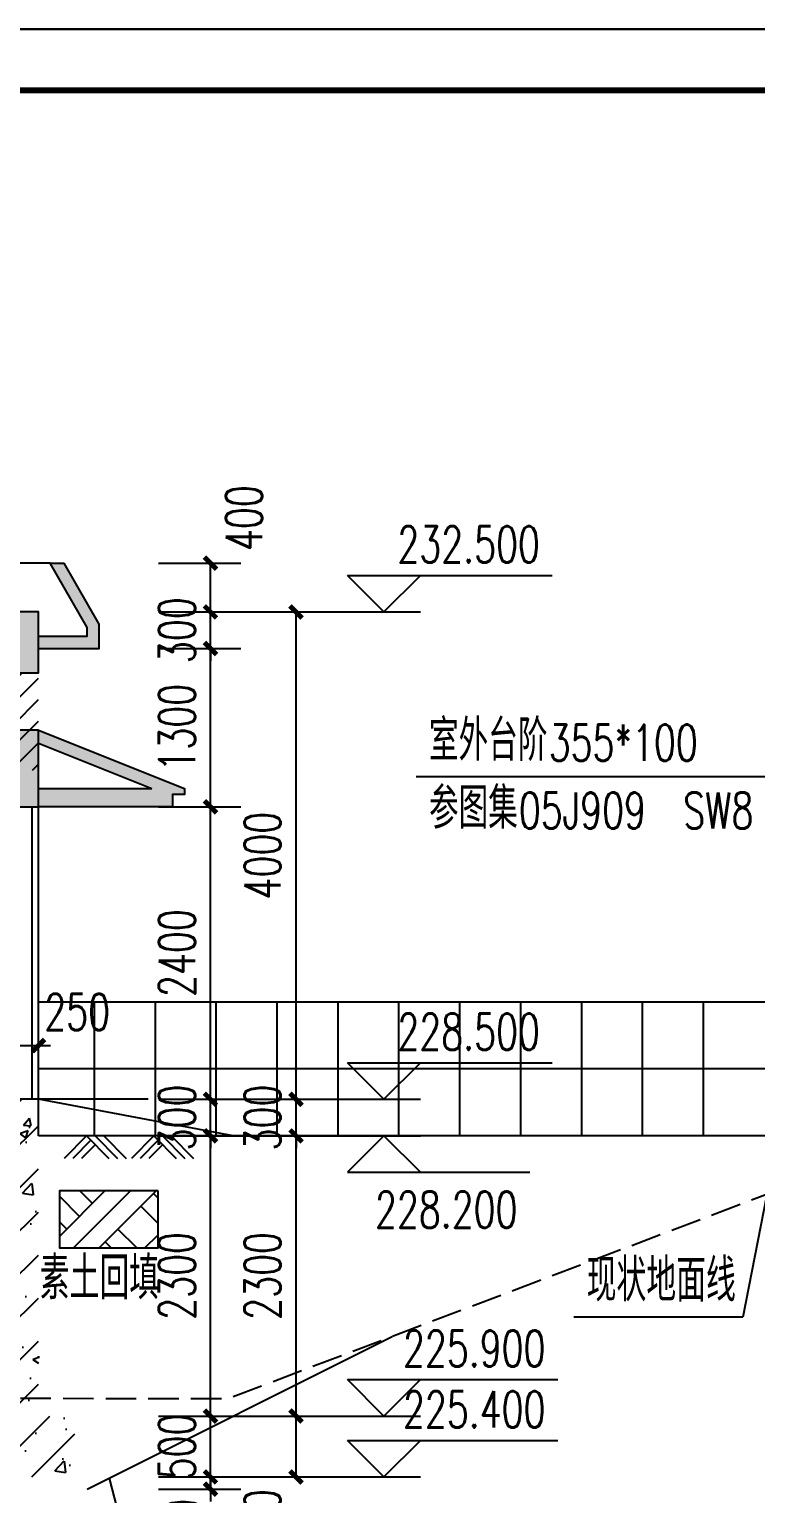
# Model space of a CAD drawing. Header units: millimetres. Extents: x -725 to 2274960, y -506 to 2980382.
# Drawn here: x 2062347 to 2068311, y 2604195 to 2616214 of the extents above; entities that cross this region are included whole.
import ezdxf

# ---------------------------------------------------------------- set-up
doc = ezdxf.new("R2010")
doc.units = ezdxf.units.MM
doc.header["$LTSCALE"] = 1000
doc.linetypes.add('DASH', pattern=[0.35, 0.25, -0.1])
doc.linetypes.add('DOTE', pattern=[2.42, 2, -0.2, 0.02, -0.2])
for name, color, linetype in [('1', 1, 'Continuous'), ('DIM_ELEV', 3, 'Continuous'), ('DIM_LEAD', 3, 'Continuous'), ('DMX', 7, 'Continuous'), ('DOTE', 1, 'DOTE'), ('PUB_DIM', 3, 'Continuous'), ('PUB_TITLE', 4, 'Continuous'), ('TEXT_BG', 3, 'Continuous'), ('YHG_文字', 7, 'Continuous'), ('YHJ_剖面_梁板', 4, 'Continuous'), ('YHJ_平面_砖墙', 4, 'Continuous'), ('YHJ_看线', 144, 'Continuous'), ('YHJ_立面_墙线中', 2, 'Continuous'), ('YHJ_门窗细线', 160, 'Continuous'), ('轮廓线', 2, 'Continuous')]:
    doc.layers.add(name, color=color, linetype=linetype)
doc.styles.add('_TCH_DIM', font='SIMPLEX', dxfattribs={"bigfont": 'GBCBIG'})
doc.styles.add('_TCH_DIM_T3', font='SIMPLEX', dxfattribs={"width": 0.705882, "bigfont": 'GBCBIG'})
doc.styles.add('TSSD_Rein', font='tssdeng.shx', dxfattribs={"width": 0.7, "bigfont": 'hztxt.shx'})
doc.dimstyles.new('_TCH_ARCH&&100', dxfattribs={"dimtxt": 297.5, "dimasz": 100, "dimexe": 250, "dimexo": 300, "dimgap": 126.25, "dimtad": 1, "dimdec": 0, "dimzin": 0, "dimdsep": 46, "dimtxsty": '_TCH_DIM_T3', "dimblk": 'ARCHTICK', "dimcen": 0.09, "dimclrt": 7, "dimazin": 2, "dimtfac": 1, "dimtdec": 0, "dimtix": 1, "dimtmove": 2, "dimatfit": 3, "dimfxl": 75, "dimtolj": 1, "dimtzin": 0, "dimarcsym": 0})

# ---------------------------------------------------------------- blocks, each defined once
blk = doc.blocks.new('HAYJZ A3')
blk.add_lwpolyline([(4975, -403417), (46975, -403417), (46975, -433117), (4975, -433117), (4975, -403417)])
at = {"const_width": 50}
blk.add_lwpolyline([(7475, -403917), (46475, -403917), (46475, -432617), (7475, -432617), (7475, -403917)], dxfattribs=at)
at = {"layer": 'PUB_TITLE'}
blk.add_lwpolyline([(4975, -433117), (46975, -433117), (46975, -403417), (4975, -403417)], close=True, dxfattribs=at)
blk = doc.blocks.new('_ArchTick')
at = {"color": 0, "linetype": 'ByBlock', "const_width": 0.4}
blk.add_lwpolyline([(-0.5, -0.5), (0.5, 0.5)], dxfattribs=at)
blk = doc.blocks.new('*D76')
at = {"layer": 'Defpoints', "color": 0, "transparency": 16777216}
for p in [(2063107, 2604332), (2063835, 2604332), (2063107, 2604232)]:
    blk.add_point(p, dxfattribs=at)
at = {"layer": 'PUB_DIM', "color": 0, "lineweight": -2, "transparency": 16777216}
for p, q in [((2063407, 2604332), (2064085, 2604332)), ((2063835, 2604332), (2063835, 2604432)), ((2063835, 2604232), (2063835, 2604332)), ((2063407, 2604232), (2064085, 2604232)), ((2063835, 2604232), (2063835, 2604132))]:
    blk.add_line(p, q, dxfattribs=at)
at = {"layer": 'PUB_DIM', "color": 0, "lineweight": -2, "transparency": 16777216, "xscale": 100, "yscale": 100, "zscale": 100}
for p, rotation in [((2063835, 2604332), 270), ((2063835, 2604232), 90)]:
    blk.add_blockref('_ArchTick', p, dxfattribs=dict(at, rotation=rotation))
at = {"layer": 'PUB_DIM', "color": 7, "transparency": 16777216, "insert": (2063609, 2603882), "char_height": 297.5, "attachment_point": 5, "rotation": 90, "style": '_TCH_DIM_T3'}
blk.add_mtext('\\A1;100', dxfattribs=at)
blk = doc.blocks.new('*D77')
at = {"layer": 'Defpoints', "color": 0, "transparency": 16777216}
for p in [(2063107, 2604832), (2063835, 2604832), (2063107, 2604332)]:
    blk.add_point(p, dxfattribs=at)
at = {"layer": 'PUB_DIM', "color": 0, "lineweight": -2, "transparency": 16777216}
for p, q in [((2063835, 2604832), (2063835, 2604932)), ((2063407, 2604832), (2064085, 2604832)), ((2063835, 2604332), (2063835, 2604832)), ((2063407, 2604332), (2064085, 2604332)), ((2063835, 2604332), (2063835, 2604232))]:
    blk.add_line(p, q, dxfattribs=at)
at = {"layer": 'PUB_DIM', "color": 0, "lineweight": -2, "transparency": 16777216, "xscale": 100, "yscale": 100, "zscale": 100}
for p, rotation in [((2063835, 2604832), 270), ((2063835, 2604332), 90)]:
    blk.add_blockref('_ArchTick', p, dxfattribs=dict(at, rotation=rotation))
at = {"layer": 'PUB_DIM', "color": 7, "transparency": 16777216, "insert": (2063560, 2604582), "char_height": 297.5, "attachment_point": 5, "rotation": 90, "style": '_TCH_DIM_T3'}
blk.add_mtext('\\A1;500', dxfattribs=at)
blk = doc.blocks.new('*D78')
at = {"layer": 'Defpoints', "color": 0, "transparency": 16777216}
for p in [(2063107, 2607132), (2063835, 2607132), (2063107, 2604832)]:
    blk.add_point(p, dxfattribs=at)
at = {"layer": 'PUB_DIM', "color": 0, "lineweight": -2, "transparency": 16777216}
for p, q in [((2063407, 2607132), (2064085, 2607132)), ((2063835, 2604832), (2063835, 2607132)), ((2063407, 2604832), (2064085, 2604832))]:
    blk.add_line(p, q, dxfattribs=at)
at = {"layer": 'PUB_DIM', "color": 0, "lineweight": -2, "transparency": 16777216, "xscale": 100, "yscale": 100, "zscale": 100}
for p, rotation in [((2063835, 2607132), 90), ((2063835, 2604832), 270)]:
    blk.add_blockref('_ArchTick', p, dxfattribs=dict(at, rotation=rotation))
at = {"layer": 'PUB_DIM', "color": 7, "transparency": 16777216, "insert": (2063560, 2605982), "char_height": 297.5, "attachment_point": 5, "rotation": 90, "style": '_TCH_DIM_T3'}
blk.add_mtext('\\A1;2300', dxfattribs=at)
blk = doc.blocks.new('*D79')
at = {"layer": 'Defpoints', "color": 0, "transparency": 16777216}
for p in [(2063107, 2607432), (2063835, 2607432), (2063107, 2607132)]:
    blk.add_point(p, dxfattribs=at)
at = {"layer": 'PUB_DIM', "color": 0, "lineweight": -2, "transparency": 16777216}
for p, q in [((2063835, 2607432), (2063835, 2607532)), ((2063407, 2607432), (2064085, 2607432)), ((2063835, 2607132), (2063835, 2607432)), ((2063407, 2607132), (2064085, 2607132)), ((2063835, 2607132), (2063835, 2607032))]:
    blk.add_line(p, q, dxfattribs=at)
at = {"layer": 'PUB_DIM', "color": 0, "lineweight": -2, "transparency": 16777216, "xscale": 100, "yscale": 100, "zscale": 100}
for p, rotation in [((2063835, 2607432), 270), ((2063835, 2607132), 90)]:
    blk.add_blockref('_ArchTick', p, dxfattribs=dict(at, rotation=rotation))
at = {"layer": 'PUB_DIM', "color": 7, "transparency": 16777216, "insert": (2063560, 2607282), "char_height": 297.5, "attachment_point": 5, "rotation": 90, "style": '_TCH_DIM_T3'}
blk.add_mtext('\\A1;300', dxfattribs=at)
blk = doc.blocks.new('*D80')
at = {"layer": 'Defpoints', "color": 0, "transparency": 16777216}
for p in [(2063107, 2609832), (2063835, 2609832), (2063107, 2607432)]:
    blk.add_point(p, dxfattribs=at)
at = {"layer": 'PUB_DIM', "color": 0, "lineweight": -2, "transparency": 16777216}
for p, q in [((2063407, 2609832), (2064085, 2609832)), ((2063835, 2607432), (2063835, 2609832)), ((2063407, 2607432), (2064085, 2607432))]:
    blk.add_line(p, q, dxfattribs=at)
at = {"layer": 'PUB_DIM', "color": 0, "lineweight": -2, "transparency": 16777216, "xscale": 100, "yscale": 100, "zscale": 100}
for p, rotation in [((2063835, 2609832), 90), ((2063835, 2607432), 270)]:
    blk.add_blockref('_ArchTick', p, dxfattribs=dict(at, rotation=rotation))
at = {"layer": 'PUB_DIM', "color": 7, "transparency": 16777216, "insert": (2063560, 2608632), "char_height": 297.5, "attachment_point": 5, "rotation": 90, "style": '_TCH_DIM_T3'}
blk.add_mtext('\\A1;2400', dxfattribs=at)
blk = doc.blocks.new('*D81')
at = {"layer": 'Defpoints', "color": 0, "transparency": 16777216}
for p in [(2063107, 2611132), (2063835, 2611132), (2063107, 2609832)]:
    blk.add_point(p, dxfattribs=at)
at = {"layer": 'PUB_DIM', "color": 0, "lineweight": -2, "transparency": 16777216}
for p, q in [((2063407, 2611132), (2064085, 2611132)), ((2063835, 2609832), (2063835, 2611132)), ((2063407, 2609832), (2064085, 2609832))]:
    blk.add_line(p, q, dxfattribs=at)
at = {"layer": 'PUB_DIM', "color": 0, "lineweight": -2, "transparency": 16777216, "xscale": 100, "yscale": 100, "zscale": 100}
for p, rotation in [((2063835, 2611132), 90), ((2063835, 2609832), 270)]:
    blk.add_blockref('_ArchTick', p, dxfattribs=dict(at, rotation=rotation))
at = {"layer": 'PUB_DIM', "color": 7, "transparency": 16777216, "insert": (2063560, 2610482), "char_height": 297.5, "attachment_point": 5, "rotation": 90, "style": '_TCH_DIM_T3'}
blk.add_mtext('\\A1;1300', dxfattribs=at)
blk = doc.blocks.new('*D82')
at = {"layer": 'Defpoints', "color": 0, "transparency": 16777216}
for p in [(2063107, 2611432), (2063835, 2611432), (2063107, 2611132)]:
    blk.add_point(p, dxfattribs=at)
at = {"layer": 'PUB_DIM', "color": 0, "lineweight": -2, "transparency": 16777216}
for p, q in [((2063407, 2611432), (2064085, 2611432)), ((2063835, 2611432), (2063835, 2611532)), ((2063835, 2611132), (2063835, 2611432)), ((2063407, 2611132), (2064085, 2611132)), ((2063835, 2611132), (2063835, 2611032))]:
    blk.add_line(p, q, dxfattribs=at)
at = {"layer": 'PUB_DIM', "color": 0, "lineweight": -2, "transparency": 16777216, "xscale": 100, "yscale": 100, "zscale": 100}
for p, rotation in [((2063835, 2611432), 270), ((2063835, 2611132), 90)]:
    blk.add_blockref('_ArchTick', p, dxfattribs=dict(at, rotation=rotation))
at = {"layer": 'PUB_DIM', "color": 7, "transparency": 16777216, "insert": (2063560, 2611282), "char_height": 297.5, "attachment_point": 5, "rotation": 90, "style": '_TCH_DIM_T3'}
blk.add_mtext('\\A1;300', dxfattribs=at)
blk = doc.blocks.new('*D83')
at = {"layer": 'Defpoints', "color": 0, "transparency": 16777216}
for p in [(2063107, 2611832), (2063835, 2611832), (2063107, 2611432)]:
    blk.add_point(p, dxfattribs=at)
at = {"layer": 'PUB_DIM', "color": 0, "lineweight": -2, "transparency": 16777216}
for p, q in [((2063407, 2611832), (2064085, 2611832)), ((2063835, 2611432), (2063835, 2611832)), ((2063407, 2611432), (2064085, 2611432))]:
    blk.add_line(p, q, dxfattribs=at)
at = {"layer": 'PUB_DIM', "color": 0, "lineweight": -2, "transparency": 16777216, "xscale": 100, "yscale": 100, "zscale": 100}
for p, rotation in [((2063835, 2611832), 90), ((2063835, 2611432), 270)]:
    blk.add_blockref('_ArchTick', p, dxfattribs=dict(at, rotation=rotation))
at = {"layer": 'PUB_DIM', "color": 7, "transparency": 16777216, "insert": (2064110, 2612202), "char_height": 297.5, "attachment_point": 5, "rotation": 90, "style": '_TCH_DIM_T3'}
blk.add_mtext('\\A1;400', dxfattribs=at)
blk = doc.blocks.new('*D84')
at = {"layer": 'Defpoints', "color": 0, "transparency": 16777216}
for p in [(2063407, 2604832), (2064537, 2604832), (2063407, 2604332)]:
    blk.add_point(p, dxfattribs=at)
at = {"layer": 'PUB_DIM', "color": 0, "lineweight": -2, "transparency": 16777216}
for p, q in [((2063707, 2604832), (2064787, 2604832)), ((2064537, 2604332), (2064537, 2604832)), ((2063707, 2604332), (2064787, 2604332))]:
    blk.add_line(p, q, dxfattribs=at)
at = {"layer": 'PUB_DIM', "color": 0, "lineweight": -2, "transparency": 16777216, "xscale": 100, "yscale": 100, "zscale": 100}
for p, rotation in [((2064537, 2604832), 90), ((2064537, 2604332), 270)]:
    blk.add_blockref('_ArchTick', p, dxfattribs=dict(at, rotation=rotation))
at = {"layer": 'PUB_DIM', "color": 7, "transparency": 16777216, "insert": (2064262, 2603962), "char_height": 297.5, "attachment_point": 5, "rotation": 90, "style": '_TCH_DIM_T3'}
blk.add_mtext('\\A1;500', dxfattribs=at)
blk = doc.blocks.new('*D85')
at = {"layer": 'Defpoints', "color": 0, "transparency": 16777216}
for p in [(2063407, 2607132), (2064537, 2607132), (2063407, 2604832)]:
    blk.add_point(p, dxfattribs=at)
at = {"layer": 'PUB_DIM', "color": 0, "lineweight": -2, "transparency": 16777216}
for p, q in [((2063707, 2607132), (2064787, 2607132)), ((2064537, 2604832), (2064537, 2607132)), ((2063707, 2604832), (2064787, 2604832))]:
    blk.add_line(p, q, dxfattribs=at)
at = {"layer": 'PUB_DIM', "color": 0, "lineweight": -2, "transparency": 16777216, "xscale": 100, "yscale": 100, "zscale": 100}
for p, rotation in [((2064537, 2607132), 90), ((2064537, 2604832), 270)]:
    blk.add_blockref('_ArchTick', p, dxfattribs=dict(at, rotation=rotation))
at = {"layer": 'PUB_DIM', "color": 7, "transparency": 16777216, "insert": (2064262, 2605982), "char_height": 297.5, "attachment_point": 5, "rotation": 90, "style": '_TCH_DIM_T3'}
blk.add_mtext('\\A1;2300', dxfattribs=at)
blk = doc.blocks.new('*D86')
at = {"layer": 'Defpoints', "color": 0, "transparency": 16777216}
for p in [(2063407, 2607432), (2064537, 2607432), (2063407, 2607132)]:
    blk.add_point(p, dxfattribs=at)
at = {"layer": 'PUB_DIM', "color": 0, "lineweight": -2, "transparency": 16777216}
for p, q in [((2064537, 2607432), (2064537, 2607532)), ((2063707, 2607432), (2064787, 2607432)), ((2064537, 2607132), (2064537, 2607432)), ((2063707, 2607132), (2064787, 2607132)), ((2064537, 2607132), (2064537, 2607032))]:
    blk.add_line(p, q, dxfattribs=at)
at = {"layer": 'PUB_DIM', "color": 0, "lineweight": -2, "transparency": 16777216, "xscale": 100, "yscale": 100, "zscale": 100}
for p, rotation in [((2064537, 2607432), 270), ((2064537, 2607132), 90)]:
    blk.add_blockref('_ArchTick', p, dxfattribs=dict(at, rotation=rotation))
at = {"layer": 'PUB_DIM', "color": 7, "transparency": 16777216, "insert": (2064262, 2607282), "char_height": 297.5, "attachment_point": 5, "rotation": 90, "style": '_TCH_DIM_T3'}
blk.add_mtext('\\A1;300', dxfattribs=at)
blk = doc.blocks.new('*D87')
at = {"layer": 'Defpoints', "color": 0, "transparency": 16777216}
for p in [(2063407, 2611432), (2064537, 2611432), (2063407, 2607432)]:
    blk.add_point(p, dxfattribs=at)
at = {"layer": 'PUB_DIM', "color": 0, "lineweight": -2, "transparency": 16777216}
for p, q in [((2063707, 2611432), (2064787, 2611432)), ((2064537, 2607432), (2064537, 2611432)), ((2063707, 2607432), (2064787, 2607432))]:
    blk.add_line(p, q, dxfattribs=at)
at = {"layer": 'PUB_DIM', "color": 0, "lineweight": -2, "transparency": 16777216, "xscale": 100, "yscale": 100, "zscale": 100}
for p, rotation in [((2064537, 2611432), 90), ((2064537, 2607432), 270)]:
    blk.add_blockref('_ArchTick', p, dxfattribs=dict(at, rotation=rotation))
at = {"layer": 'PUB_DIM', "color": 7, "transparency": 16777216, "insert": (2064262, 2609432), "char_height": 297.5, "attachment_point": 5, "rotation": 90, "style": '_TCH_DIM_T3'}
blk.add_mtext('\\A1;4000', dxfattribs=at)
blk = doc.blocks.new('*D88')
at = {"layer": 'Defpoints', "color": 0, "transparency": 16777216}
for p in [(2062422, 2607873), (2062172, 2607432), (2062422, 2607432)]:
    blk.add_point(p, dxfattribs=at)
at = {"layer": 'PUB_DIM', "color": 0, "lineweight": -2, "transparency": 16777216}
for p, q in [((2062172, 2607732), (2062172, 2608123)), ((2062422, 2607732), (2062422, 2608123)), ((2062172, 2607873), (2062072, 2607873)), ((2062172, 2607873), (2062422, 2607873)), ((2062422, 2607873), (2062522, 2607873))]:
    blk.add_line(p, q, dxfattribs=at)
at = {"layer": 'PUB_DIM', "color": 0, "lineweight": -2, "transparency": 16777216, "xscale": 100, "yscale": 100, "zscale": 100}
blk.add_blockref('_ArchTick', (2062172, 2607873), dxfattribs=at)
at = {"layer": 'PUB_DIM', "color": 0, "lineweight": -2, "transparency": 16777216, "xscale": 100, "yscale": 100, "zscale": 100, "rotation": 180}
blk.add_blockref('_ArchTick', (2062422, 2607873), dxfattribs=at)
at = {"layer": 'PUB_DIM', "color": 7, "transparency": 16777216, "insert": (2062740, 2608148), "char_height": 297.5, "attachment_point": 5, "style": '_TCH_DIM_T3'}
blk.add_mtext('\\A1;250', dxfattribs=at)

msp = doc.modelspace()

# ---------------------------------------------------------------- hatches: boundary and pattern name
h = msp.add_hatch()
h.set_pattern_fill('钢筋混凝土', color=8, scale=100)
h.set_pattern_definition([(45, (-43806.39, 0), (-176.776695, 176.776695), []), (50, (-43806.4, 0), (717.26018, -62.75213), [75, -825]), (355, (-43806.4, 0), (-138.75133, 752.19213), [60, -660]), (100.4514, (-43746.6, -5.2), (578.50938, 689.43954), [63.74019, -701.14211]), (46.1842, (-43806.4, 200), (1067.24105, -165.51901), [112.5, -1237.5]), (96.6356, (-43717.4, 186.2), (934.6627, 974.11787), [95.6103, -1051.713]), (351.1842, (-43806.4, 200), (934.66195, 974.1186), [90, -990]), (21, (-43706.4, 150), (596.90705, -402.61889), [75, -825]), (326, (-43706.4, 150), (243.31533, 725.15005), [60, -660]), (71.4514, (-43656.64, 116.45), (840.22263, 322.5305), [63.74019, -701.14211]), (37.5, (-43806.39, 0), (12.159855, 332.893854), [0, -652, 0, -670, 0, -662.5]), (7.5, (-43806.4, 0), (263.069537, 394.41171), [0, -382, 0, -637, 0, -252.5]), (327.5, (-44029.39, 0), (533.822436, -22.554872), [0, -250, 0, -780, 0, -1035]), (317.5, (-44129.4, 0), (583.18617, 100.10498), [0, -325, 0, -518, 0, -735])])
h.paths.add_polyline_path([(2055522.285, 2605186.621), (2055672.285, 2605186.621), (2055672.285, 2604832.4594), (2062172.285, 2604832.4594), (2062172.285, 2607432.4594), (2062322.285, 2607432.4594), (2062322.285, 2604332.4594), (2055522.285, 2604332.4594)])
h.paths.add_polyline_path([(2062322.285, 2607432.4594), (2062422.285, 2607432.4594), (2062422.285, 2604832.4594), (2062722.285, 2604832.4594), (2062722.285, 2604332.4594), (2062322.285, 2604332.4594)])
h.paths.add_polyline_path([(2055122.285, 2604832.4594), (2055422.285, 2604832.4594), (2055422.285, 2605186.621), (2055522.285, 2605186.621), (2055522.285, 2604332.4594), (2055122.285, 2604332.4594)])
h.paths.add_polyline_path([(2055522.285, 2607432.4594), (2055672.285, 2607432.4594), (2055672.285, 2605738.331), (2055522.285, 2605738.331)])
h.paths.add_polyline_path([(2055422.285, 2607432.4594), (2055522.285, 2607432.4594), (2055522.285, 2605738.331), (2055422.285, 2605738.331)])
at = {"layer": 'TEXT_BG'}
h = msp.add_hatch(dxfattribs=at)
h.set_pattern_fill('夯实土壤', color=8, scale=100)
h.set_pattern_definition([(45, (1383508.3, 2651271.2), (-397.394, 397.394), []), (45, (1383718.3, 2651271.2), (-397.394, 397.394), []), (45, (1383928.3, 2651271.2), (-397.394, 397.394), []), (135, (1383508.3, 2651271.2), (-397.394, -397.394), [265, -297]), (135, (1383613.3, 2651376.2), (-397.394, -397.394), [265, -297]), (135, (1383718.3, 2651481.2), (-397.394, -397.394), [265, -297])])
h.paths.add_polyline_path([(2063404.2776, 2606679.3279), (2062594.2982, 2606679.3279), (2062594.2982, 2606211.686), (2063404.2776, 2606211.686)])
at = {"layer": 'YHJ_平面_砖墙'}
h = msp.add_hatch(color=8, dxfattribs=at)
h.dxf.hatch_style = 1
h.paths.add_polyline_path([(2062518.1398, 2611832.4594), (2062633.6099, 2611832.4594), (2062864.55, 2611432.4594), (2062749.0799, 2611432.4594)])
h.paths.add_polyline_path([(2062422.285, 2611232.4594), (2062822.285, 2611232.4594), (2062822.285, 2611305.6645), (2062749.0799, 2611432.4594), (2062864.55, 2611432.4594), (2062922.285, 2611332.4594), (2062922.285, 2611132.4594), (2062422.285, 2611132.4594)])
h.paths.add_polyline_path([(2062322.285, 2611432.4594), (2062422.285, 2611432.4594), (2062422.285, 2610932.4594), (2062322.285, 2610932.4594)])
h.paths.add_polyline_path([(2058797.285, 2611312.4594), (2055672.285, 2611312.4594), (2055672.285, 2610932.4594), (2055522.285, 2610932.4594), (2055522.285, 2611432.4594), (2055672.285, 2611432.4594), (2062322.285, 2611432.4594), (2062322.285, 2610932.4594), (2062172.285, 2610932.4594), (2062172.285, 2611312.4594), (2059047.285, 2611312.4594), (2059047.285, 2610932.4594), (2058797.285, 2610932.4594)])
h.paths.add_polyline_path([(2054922.285, 2611332.4594), (2054980.02, 2611432.4594), (2055095.4901, 2611432.4594), (2055022.285, 2611305.6645), (2055022.285, 2611232.4594), (2055422.285, 2611232.4594), (2055422.285, 2611432.4594), (2055522.285, 2611432.4594), (2055522.285, 2610932.4594), (2055422.285, 2610932.4594), (2055422.285, 2611132.4594), (2054922.285, 2611132.4594)])
h.paths.add_polyline_path([(2055210.9601, 2611832.4594), (2055326.4302, 2611832.4594), (2055095.4901, 2611432.4594), (2054980.02, 2611432.4594)])
h = msp.add_hatch(dxfattribs=at)
h.set_pattern_fill('普通砖', color=8, scale=50)
h.set_pattern_definition([(45, (1453950.3, 2596917.3), (-88.388383, 88.388383), [])])
h.paths.add_polyline_path([(2062322.285, 2610932.4594), (2062422.285, 2610932.4594), (2062422.285, 2610132.4594), (2062322.285, 2610132.4594)])
h.paths.add_polyline_path([(2062222.285, 2610932.4594), (2062322.285, 2610932.4594), (2062322.285, 2610132.4594), (2062222.285, 2610132.4594)])
h.paths.add_polyline_path([(2055522.285, 2610932.4594), (2055622.285, 2610932.4594), (2055622.285, 2610332.4594), (2055522.285, 2610332.4594)])
h.paths.add_polyline_path([(2055422.285, 2610932.4594), (2055522.285, 2610932.4594), (2055522.285, 2610332.4594), (2055422.285, 2610332.4594)])
h.paths.add_polyline_path([(2055522.285, 2608332.4594), (2055622.285, 2608332.4594), (2055622.285, 2607432.4594), (2055522.285, 2607432.4594)])
h.paths.add_polyline_path([(2055422.285, 2608332.4594), (2055522.285, 2608332.4594), (2055522.285, 2607432.4594), (2055422.285, 2607432.4594)])
at = {"layer": 'YHJ_立面_墙线中'}
h = msp.add_hatch(color=8, dxfattribs=at)
h.dxf.hatch_style = 1
h.paths.add_polyline_path([(2062322.285, 2610462.4252), (2062222.285, 2610462.4252), (2062222.285, 2609832.4594), (2062322.285, 2609832.4594)])
h.paths.add_polyline_path([(2062422.285, 2610462.4252), (2062322.285, 2610462.4252), (2062322.285, 2609832.4594), (2062422.285, 2609832.4594)])
h.paths.add_polyline_path([(2062422.285, 2610462.4252), (2062422.285, 2610354.7229), (2063353.0102, 2609982.4594), (2062422.285, 2609982.4594), (2062422.285, 2609832.4594), (2063522.285, 2609832.4594), (2063522.285, 2609932.4594), (2063622.285, 2609932.4594), (2063622.285, 2609982.4594)])

# ---------------------------------------------------------------- linework, layer by layer
for p, q in [((2062816.0545, 2607132.4594), (2062632.8337, 2606946.506)), ((2062852.0246, 2607095.9328), (2062704.8742, 2606946.506)), ((2062816.0545, 2607132.4594), (2062999.175, 2606946.506)), ((2062887.9947, 2607132.4594), (2063071.1152, 2606946.506)), ((2062959.9349, 2607132.4594), (2063143.0554, 2606946.506)), ((2063369.0165, 2607132.4594), (2063185.7957, 2606946.506)), ((2063404.9866, 2607095.9328), (2063257.8362, 2606946.506)), ((2063369.0165, 2607132.4594), (2063552.137, 2606946.506)), ((2063440.9567, 2607132.4594), (2063624.0772, 2606946.506)), ((2063512.8969, 2607132.4594), (2063696.0174, 2606946.506)), ((2062887.9947, 2607059.4063), (2062776.8144, 2606946.506)), ((2063440.9567, 2607059.4063), (2063329.7764, 2606946.506))]:
    msp.add_line(p, q)
at = {"layer": '1'}
msp.add_line((2062422.285, 2605322.4594), (2062422.285, 2605307.4594), dxfattribs=at)
at = {"layer": 'DIM_ELEV'}
for p, q in [((2065259.291, 2611432.4594), (2064959.291, 2611732.4594)), ((2064959.291, 2611732.4594), (2066639.291, 2611732.4594)), ((2065259.291, 2611432.4594), (2065559.291, 2611732.4594)), ((2064188.0689, 2611432.4594), (2065559.291, 2611432.4594)), ((2065259.291, 2607432.4594), (2064959.291, 2607732.4594)), ((2064959.291, 2607732.4594), (2066639.291, 2607732.4594)), ((2065259.291, 2607432.4594), (2065559.291, 2607732.4594)), ((2064188.0689, 2607432.4594), (2065559.291, 2607432.4594)), ((2064188.0689, 2607132.4594), (2065559.291, 2607132.4594)), ((2065259.291, 2607132.4594), (2064959.291, 2606832.4594)), ((2065259.291, 2607132.4594), (2065559.291, 2606832.4594)), ((2064959.291, 2606832.4594), (2066455.291, 2606832.4594)), ((2065259.291, 2604832.4594), (2064959.291, 2605132.4594)), ((2064959.291, 2605132.4594), (2066685.291, 2605132.4594)), ((2065259.291, 2604832.4594), (2065559.291, 2605132.4594)), ((2064188.0689, 2604832.4594), (2065559.291, 2604832.4594)), ((2065259.291, 2604332.4594), (2064959.291, 2604632.4594)), ((2064959.291, 2604632.4594), (2066685.291, 2604632.4594)), ((2065259.291, 2604332.4594), (2065559.291, 2604632.4594)), ((2064537.2439, 2604332.4594), (2065559.291, 2604332.4594))]:
    msp.add_line(p, q, dxfattribs=at)
msp.add_lwpolyline([(2069672.5169, 2607132.4594), (2062422.285, 2607132.4594)], dxfattribs=at)
at = {"layer": 'DIM_LEAD'}
for p, q in [((2070403.7017, 2610078.5837), (2065523.7322, 2610078.5837)), ((2068398.4072, 2606636.1503), (2068206.0914, 2605643.6539)), ((2068206.0914, 2605643.6539), (2066817.9738, 2605643.6539)), ((2063003.3174, 2604322.9756), (2063327.5428, 2603059.5681))]:
    msp.add_line(p, q, dxfattribs=at)
at = {"layer": 'DMX', "color": 1, "linetype": 'DASH', "flags": 128}
msp.add_lwpolyline([(2074222.2037, 2608045.6895), (2072510.9648, 2608052.4594), (2071782.3438, 2607932.4594), (2063975.9844, 2604972.4594), (2058487.151, 2604982.4594), (2052951.6167, 2604822.4594), (2048408.1325, 2603432.4594), (2047822.285, 2602892.4594), (2044167.794, 2602732.4594), (2036328.062, 2602732.4594), (2035783.0781, 2602729.729)], dxfattribs=at)
at = {"layer": 'DOTE', "linetype": 'DOTE'}
msp.add_line((2063322.285, 2607432.4594), (2054522.285, 2607432.4594), dxfattribs=at)
at = {"layer": 'TEXT_BG'}
msp.add_lwpolyline([(2062822.285, 2604232.4594), (2065326.3208, 2605484.4773)], dxfattribs=at)
at = {"layer": 'YHJ_剖面_梁板'}
for p, q in [((2062422.285, 2611432.4594), (2055422.285, 2611432.4594)), ((2062422.285, 2611332.4594), (2062422.285, 2611432.4594)), ((2062422.285, 2610354.7229), (2063353.0102, 2609982.4594)), ((2062422.285, 2609982.4594), (2063353.0102, 2609982.4594))]:
    msp.add_line(p, q, dxfattribs=at)
at = {"layer": 'YHJ_剖面_梁板', "const_width": 0.0000001}
for points in [[(2062422.285, 2611132.4594), (2062922.285, 2611132.4594), (2062922.285, 2611332.4594), (2062633.6099, 2611832.4594)], [(2062422.285, 2604832.4594), (2062422.285, 2611232.4594)], [(2062422.285, 2607432.4594), (2060522.285, 2607432.4594)], [(2062422.285, 2604832.4594), (2062722.285, 2604832.4594), (2062722.285, 2604332.4594)], [(2062722.285, 2604332.4594), (2062822.285, 2604332.4594), (2062822.285, 2604232.4594), (2055122.285, 2604232.4594), (2055022.285, 2604232.4594), (2055022.285, 2604332.4594), (2055122.285, 2604332.4594)], [(2062722.285, 2604332.4594), (2055122.285, 2604332.4594)]]:
    msp.add_lwpolyline(points, dxfattribs=at)
at = {"layer": 'YHJ_剖面_梁板'}
for points in [[(2062422.285, 2611132.4594), (2062922.285, 2611132.4594), (2062922.285, 2611332.4594), (2062633.6099, 2611832.4594)], [(2062422.285, 2611232.4594), (2062822.285, 2611232.4594), (2062822.285, 2611305.6645), (2062518.1398, 2611832.4594)], [(2062518.1398, 2611832.4594), (2062633.6099, 2611832.4594)], [(2062172.285, 2611312.4594), (2062172.285, 2610932.4594), (2062422.285, 2610932.4594), (2062422.285, 2611432.4594), (2062172.285, 2611432.4594)], [(2062422.285, 2610462.4252), (2063622.285, 2609982.4594), (2063622.285, 2609932.4594), (2063522.285, 2609932.4594), (2063522.285, 2609832.4594), (2062422.285, 2609832.4594)], [(2064022.285, 2607132.4594), (2062422.285, 2607432.4594)]]:
    msp.add_lwpolyline(points, dxfattribs=at)
for points in [[(2062222.285, 2610462.4252), (2062222.285, 2609832.4594), (2062422.285, 2609832.4594), (2062422.285, 2610462.4252)], [(2063404.2776, 2606679.3279), (2062594.2982, 2606679.3279), (2062594.2982, 2606211.686), (2063404.2776, 2606211.686)]]:
    msp.add_lwpolyline(points, close=True, dxfattribs=at)
at = {"layer": 'YHJ_剖面_梁板', "color": 6}
for points in [[(2071782.3438, 2608482.4594), (2069382.3438, 2607682.4594), (2062422.285, 2607682.4594)], [(2062422.285, 2607132.4594), (2062422.285, 2608232.4594)], [(2062422.285, 2608232.4594), (2069382.3438, 2608232.4594)], [(2062882.3438, 2607132.4594), (2062882.3438, 2608232.4594)], [(2063382.3438, 2607132.4594), (2063382.3438, 2608232.4594)], [(2063882.3438, 2607132.4594), (2063882.3438, 2608232.4594)], [(2064382.3438, 2607132.4594), (2064382.3438, 2608232.4594)], [(2064882.3438, 2607132.4594), (2064882.3438, 2608232.4594)], [(2065382.3438, 2607132.4594), (2065382.3438, 2608232.4594)], [(2065882.3438, 2607132.4594), (2065882.3438, 2608232.4594)], [(2066382.3438, 2607132.4594), (2066382.3438, 2608232.4594)], [(2066882.3438, 2607132.4594), (2066882.3438, 2608232.4594)], [(2067382.3438, 2607132.4594), (2067382.3438, 2608232.4594)], [(2067882.3438, 2607132.4594), (2067882.3438, 2608232.4594)]]:
    msp.add_lwpolyline(points, dxfattribs=at)
at = {"layer": 'YHJ_看线'}
msp.add_line((2062518.1398, 2611832.4594), (2055326.4302, 2611832.4594), dxfattribs=at)
at = {"layer": 'YHJ_门窗细线'}
for p, q in [((2062372.285, 2607432.4594), (2062372.285, 2609832.4594)), ((2062422.285, 2607432.4594), (2062422.285, 2609832.4594))]:
    msp.add_line(p, q, dxfattribs=at)
at = {"layer": '轮廓线'}
msp.add_line((2062422.285, 2605307.4594), (2062422.285, 2605322.4594), dxfattribs=at)

# ---------------------------------------------------------------- block references
msp.add_blockref('HAYJZ A3', (2028308.4813, 3019631.2319))

# ---------------------------------------------------------------- texts
at = {"layer": 'DIM_ELEV', "color": 7, "style": '_TCH_DIM', "width": 0.705882}
for s, p in [('232.500', (2065369.291, 2611837.4594)), ('228.500', (2065369.291, 2607837.4594)), ('228.200', (2065185.291, 2606377.4594)), ('225.900', (2065415.291, 2605237.4594)), ('225.400', (2065415.291, 2604737.4594))]:
    msp.add_text(s, height=297.5, dxfattribs=at).set_placement(p)
at = {"layer": 'DIM_LEAD', "color": 7, "style": '_TCH_DIM'}
for s, p in [('室外台阶', (2065628.7322, 2610209.6475)), ('参图集', (2065628.7322, 2609653.3709))]:
    msp.add_text(s, height=337.58865, dxfattribs=at).set_placement(p)
at = {"layer": 'DIM_LEAD', "color": 7}
for s, height, style, width, p in [('355*100', 297.5, '_TCH_DIM', 0.705882, (2066611.7109, 2610209.6475)), ('05J909', 297.5, '_TCH_DIM', 0.705882, (2066365.9662, 2609653.3709)), ('SW8', 297.5, '_TCH_DIM', 0.705882, (2067715.9662, 2609653.3709)), ('现状地面线', 350, 'TSSD_Rein', 0.7, (2066922.9738, 2605771.8156))]:
    msp.add_text(s, height=height, dxfattribs=dict(at, style=style, width=width)).set_placement(p)
at = {"layer": 'YHG_文字', "style": 'TSSD_Rein', "width": 0.7}
msp.add_text('素土回填', height=350, dxfattribs=at).set_placement((2062433.1803, 2605789.8709))

# ---------------------------------------------------------------- dimensions: what is measured, and where the dimension line sits
at = {"layer": 'PUB_DIM'}
for base, p1, p2, angle, picture, middle in [((2063835.0753, 2611832.4594), (2063106.787, 2611432.4594), (2063106.787, 2611832.4594), 90, '*D83', (2064110.0753, 2612202.4594)), ((2062422.285, 2607872.5166), (2062172.285, 2607432.4594), (2062422.285, 2607432.4594), 0, '*D88', (2062739.7404, 2608147.5166)), ((2064537.2439, 2604832.4594), (2063406.787, 2604332.4594), (2063406.787, 2604832.4594), 90, '*D84', (2064262.2439, 2603962.4594)), ((2063835.0753, 2604332.4594), (2063106.787, 2604232.4594), (2063106.787, 2604332.4594), 90, '*D76', (2063609.2192, 2603882.4594))]:
    dim = msp.add_linear_dim(base=base, p1=p1, p2=p2, angle=angle, dimstyle='_TCH_ARCH&&100', dxfattribs=at)
    dim.commit()
    dim.dimension.update_dxf_attribs({"geometry": picture, "text_midpoint": middle, "dimtype": 161})
for p1, p2, distance, picture, middle in [((2063106.787, 2611132.4594), (2063106.787, 2611432.4594), -728.2883, '*D82', (2063560.0753, 2611282.4594)), ((2063406.787, 2607432.4594), (2063406.787, 2611432.4594), -1130.457, '*D87', (2064262.2439, 2609432.4594)), ((2063106.787, 2609832.4594), (2063106.787, 2611132.4594), -728.2883, '*D81', (2063560.0753, 2610482.4594)), ((2063106.787, 2607432.4594), (2063106.787, 2609832.4594), -728.2883, '*D80', (2063560.0753, 2608632.4594)), ((2063106.787, 2607132.4594), (2063106.787, 2607432.4594), -728.2883, '*D79', (2063560.0753, 2607282.4594)), ((2063406.787, 2607132.4594), (2063406.787, 2607432.4594), -1130.457, '*D86', (2064262.2439, 2607282.4594)), ((2063106.787, 2604832.4594), (2063106.787, 2607132.4594), -728.2883, '*D78', (2063560.0753, 2605982.4594)), ((2063406.787, 2604832.4594), (2063406.787, 2607132.4594), -1130.457, '*D85', (2064262.2439, 2605982.4594)), ((2063106.787, 2604332.4594), (2063106.787, 2604832.4594), -728.2883, '*D77', (2063560.0753, 2604582.4594))]:
    dim = msp.add_aligned_dim(p1=p1, p2=p2, distance=distance, dimstyle='_TCH_ARCH&&100', dxfattribs=at)
    dim.commit()
    dim.dimension.update_dxf_attribs({"geometry": picture, "text_midpoint": middle})

doc.saveas('drawing.dxf')
